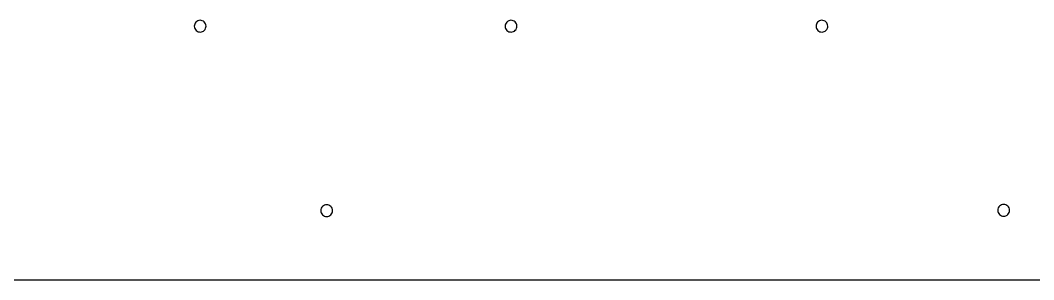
# Model space of a CAD drawing. Extents: x 2 to 157, y -41 to 47.
# Drawn here: x 49.54 to 71.91, y 13.89 to 19.62 of the extents above; entities that cross this region are included whole.
import ezdxf

# ---------------------------------------------------------------- set-up
doc = ezdxf.new("R2010")
doc.units = 0
doc.layers.add('CENTER_DOOR_OPTION', color=30, linetype='CONTINUOUS')
doc.layers.add('OPTIONAL_FIXED_WINDOW', color=150, linetype='CONTINUOUS')

msp = doc.modelspace()

# ---------------------------------------------------------------- linework, layer by layer
at = {"layer": 'CENTER_DOOR_OPTION'}
for points in [[(56.298, 15.549, 0.414214), (56.168, 15.419, 0.414214), (56.298, 15.289, 0.414214), (56.428, 15.419, 0.414214)], [(71.245, 15.556, 0.414214), (71.115, 15.426, 0.414214), (71.245, 15.296, 0.414214), (71.375, 15.427, 0.414214)]]:
    msp.add_lwpolyline(points, format="xyb", close=True, dxfattribs=at)
msp.add_lwpolyline([(9.463, 13.894), (85.244, 13.894)], dxfattribs=at)
msp.add_lwpolyline([(9.463, 13.894), (85.244, 13.894)], dxfattribs=at)
at = {"layer": 'OPTIONAL_FIXED_WINDOW'}
for points in [[(53.485, 19.358, 0.414214), (53.635, 19.464, 0.414214), (53.53, 19.614, 0.414214), (53.379, 19.509, 0.414214)], [(60.347, 19.358, 0.414214), (60.497, 19.464, 0.414214), (60.392, 19.614, 0.414214), (60.241, 19.509, 0.414214)], [(67.209, 19.358, 0.414214), (67.359, 19.464, 0.414214), (67.254, 19.614, 0.414214), (67.103, 19.509, 0.414214)]]:
    msp.add_lwpolyline(points, format="xyb", close=True, dxfattribs=at)

doc.saveas('drawing.dxf')
